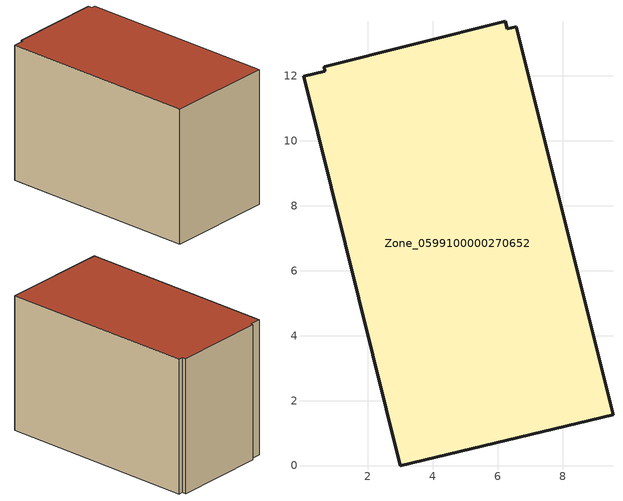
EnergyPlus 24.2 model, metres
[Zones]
Zone_0599100000270652
 floor ground (C_G): 6.31,13.44 6.57,13.5 9.55,1.56 3,0 0.03,11.99 0.68,12.14 0.66,12.27 6.24,13.67 z0
 wall outside (C_F): 6.24,13.67 0.66,12.27 0.68,12.14 0.03,11.99 3,0 9.55,1.56 6.57,13.5 6.31,13.44 6.24,13.67 z0:8.49
 roof outside (C_R): 6.57,13.5 6.31,13.44 6.24,13.67 0.66,12.27 0.68,12.14 0.03,11.99 3,0 9.55,1.56 z8.49
[BUILDING]
Pand.0599100000270652: North Axis=0; Terrain=City; Loads Convergence Tolerance Value=0.04; Temperature Convergence Tolerance Value=0.4; Solar Distribution=FullExterior; Maximum Number of Warmup Days=25; Minimum Number of Warmup Days=1
[Site:Location]
Rotterdam.The.Hague.AP_ZH_NLD Design_Conditions: Latitude=51.96; Longitude=4.45; Time Zone=1; Elevation=-4.5
[SITE:GROUNDTEMPERATURE:BUILDINGSURFACE]
18, 18, 18, 18, 18, 18, 18, 18, 18, 18, 18, 18
[MATERIAL] Thermal Absorptance=0.9; Solar Absorptance=0.7; Visible Absorptance=0.7
Name | Roughness | Thickness | Conductivity | Density | Specific Heat
G.TI.1965-1974 | MediumSmooth | 0.15 | 0.882353 | 540 | 1210
F.TI.1965-1974 | Rough | 0.3 | 0.697674 | 1920 | 840
R.TI.1965-1974 | MediumRough | 0.2 | 0.232558 | 1500 | 1000
[CONSTRUCTION]
C_G: G.TI.1965-1974
C_F: F.TI.1965-1974
C_R: R.TI.1965-1974
[ZONE]
Zone_0599100000270652: Type=1; Multiplier=1; Ceiling Height=Autocalculate; Volume=Autocalculate; Floor Area=autocalculate; Part of Total Floor Area=Yes
[ZONEINFILTRATION:DESIGNFLOWRATE]
Infil_Zone_0599100000270652: Zone or ZoneList or Space or SpaceList=Zone_0599100000270652; Schedule=AlwaysOn; Design Flow Rate Calculation Method=Flow/Area; Flow Rate per Floor Area=0.003; Constant Term Coefficient=1; Temperature Term Coefficient=0; Velocity Term Coefficient=0; Velocity Squared Term Coefficient=0
[HVACTEMPLATE:ZONE:IDEALLOADSAIRSYSTEM]
Zone_0599100000270652: Maximum Heating Supply Air Temperature=50; Minimum Cooling Supply Air Temperature=13; Maximum Heating Supply Air Humidity Ratio=0.0156; Minimum Cooling Supply Air Humidity Ratio=0.0077; Heating Limit=NoLimit; Cooling Limit=NoLimit; Dehumidification Control Type=ConstantSensibleHeatRatio; Cooling Sensible Heat Ratio=0.7; Dehumidification Setpoint=60; Humidification Control Type=None; Humidification Setpoint=30; Outdoor Air Method=None; Outdoor Air Flow Rate per Person=0.00944; Outdoor Air Flow Rate per Zone Floor Area=0; Outdoor Air Flow Rate per Zone=0; Demand Controlled Ventilation Type=None; Outdoor Air Economizer Type=NoEconomizer; Heat Recovery Type=None; Sensible Heat Recovery Effectiveness=0.7; Latent Heat Recovery Effectiveness=0.65
[ZONECONTROL:THERMOSTAT]
ThermostatControl_Zone_0599100000270652: Zone or ZoneList=Zone_0599100000270652; Control Type Schedule=DualSetpointControlType; Control 1=Thermostat_Zone_0599100000270652; Temperature Difference Between Cutout And Setpoint=0
[THERMOSTATSETPOINT:DUALSETPOINT]
Thermostat_Zone_0599100000270652: Heating Setpoint Temperature Schedule=HeatingSetpoint_Zone_0599100000270652; Cooling Setpoint Temperature Schedule=CoolingSetpoint_Zone_0599100000270652
[SCHEDULE:COMPACT]
HeatingSetpoint_Zone_0599100000270652: Through: 12/31, For: AllDays, Until: 24:00, 21
CoolingSetpoint_Zone_0599100000270652: Through: 12/31, For: AllDays, Until: 24:00, 24
DualSetpointControlType: Through: 12/31, For: AllDays, Until: 24:00, 4
AlwaysOn: Through: 12/31, For: AllDays, Until: 24:00, 1
